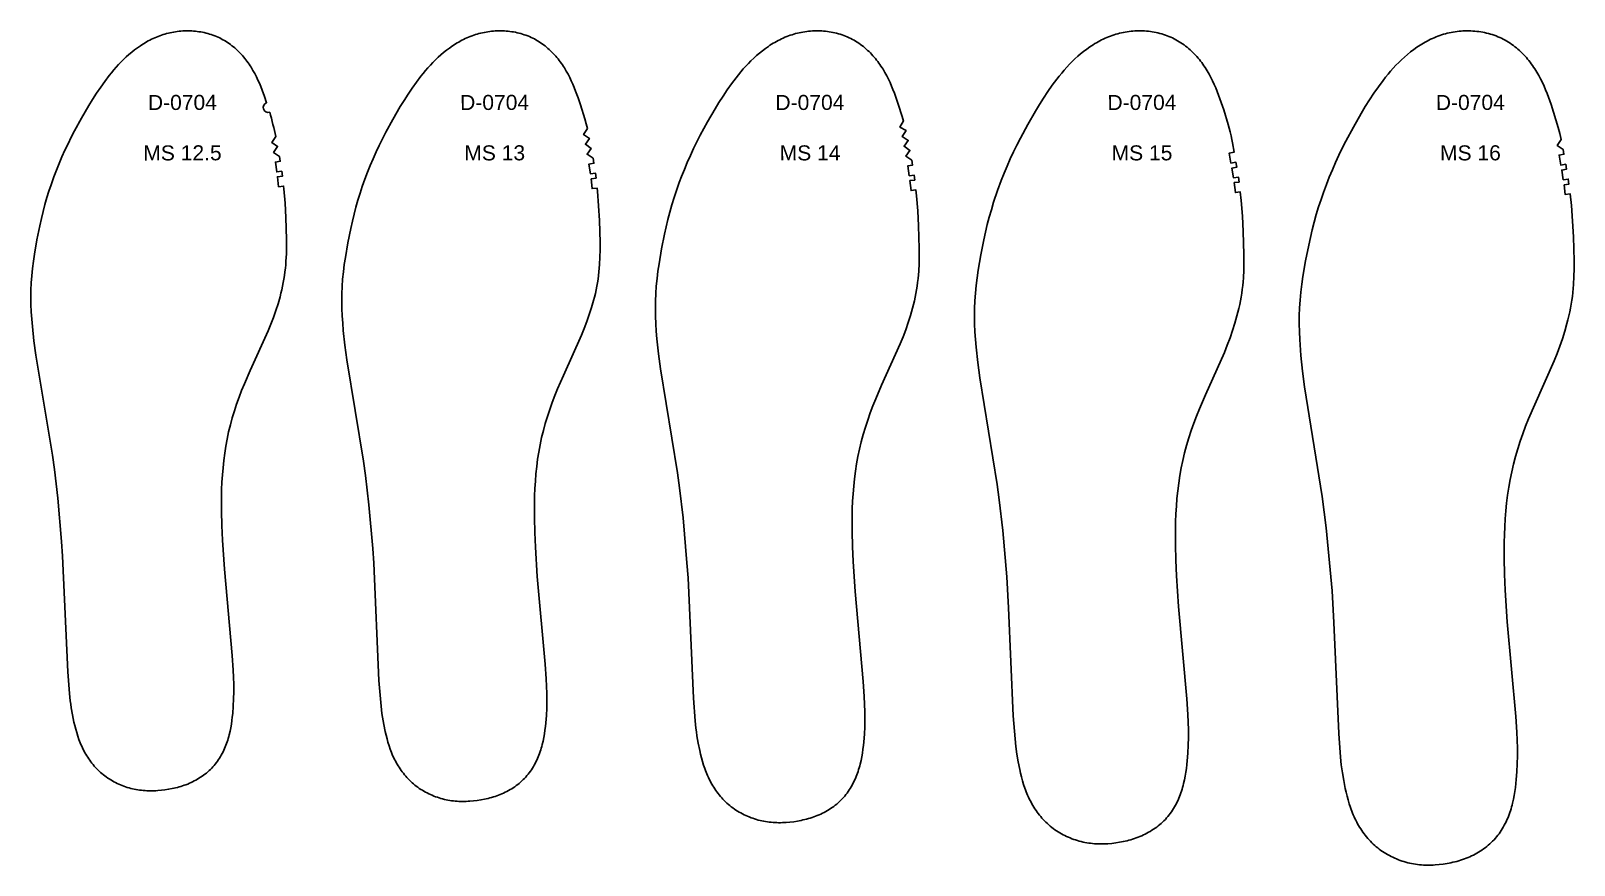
# Model space of a CAD drawing. Header units: millimetres. Extents: x 9 to 2561, y 2 to 334.
# Drawn here: x 1946 to 2561, y 2 to 334 of the extents above; entities that cross this region are included whole.
import ezdxf

# ---------------------------------------------------------------- set-up
doc = ezdxf.new("R2010")
doc.units = ezdxf.units.MM
doc.layers.add('DEFAULT', color=3, linetype='Continuous', true_color=0x00ff00)
doc.layers.add('LAYER_01', color=7, linetype='Continuous', true_color=0xffffff)
doc.styles.add('Arial Regular', font='arial.ttf')

# ---------------------------------------------------------------- blocks, each defined once
blk = doc.blocks.new('_X71')
at = {"layer": 'LAYER_01', "char_height": 6, "attachment_point": 7, "rotation": 0.15485, "style": 'Arial Regular'}
for s, insert, width in [('D-0704', (1992.62, 302.58), 65.8696), ('MS 12.5', (1990.79, 282.47), 73.5)]:
    blk.add_mtext(s, dxfattribs=dict(at, insert=insert, width=width))
blk = doc.blocks.new('_X70')
at = {"layer": 'LAYER_01', "char_height": 6, "attachment_point": 7, "rotation": 0.15485, "style": 'Arial Regular'}
for s, insert, width in [('D-0704', (2117.02, 302.58), 65.8696), ('MS 13', (2118.7, 282.48), 59.4783)]:
    blk.add_mtext(s, dxfattribs=dict(at, insert=insert, width=width))
blk = doc.blocks.new('_X69')
at = {"layer": 'LAYER_01', "char_height": 6, "attachment_point": 7, "rotation": 0.15485, "style": 'Arial Regular'}
for s, insert, width in [('D-0704', (2242.66, 302.58), 65.8696), ('MS 14', (2244.36, 282.48), 59.413)]:
    blk.add_mtext(s, dxfattribs=dict(at, insert=insert, width=width))
blk = doc.blocks.new('_X68')
at = {"layer": 'LAYER_01', "char_height": 6, "attachment_point": 7, "rotation": 0.15485, "style": 'Arial Regular'}
for s, insert, width in [('D-0704', (2374.96, 302.58), 65.8696), ('MS 15', (2376.62, 282.48), 59.6087)]:
    blk.add_mtext(s, dxfattribs=dict(at, insert=insert, width=width))
blk = doc.blocks.new('_X67')
at = {"layer": 'LAYER_01', "char_height": 6, "attachment_point": 7, "rotation": 0.15485, "style": 'Arial Regular'}
for s, insert, width in [('D-0704', (2505.8, 302.58), 65.8696), ('MS 16', (2507.48, 282.48), 59.4783)]:
    blk.add_mtext(s, dxfattribs=dict(at, insert=insert, width=width))

msp = doc.modelspace()

# ---------------------------------------------------------------- linework, layer by layer
at = {"layer": 'DEFAULT', "color": 3, "true_color": 0x00ff00}
msp.add_lwpolyline([(2043.6, 292.09, 0.015833), (2041.13, 301.78, -0.994238), (2039.93, 305.59), (2039.06, 308.13), (2038.13, 310.65), (2037.6, 311.99), (2037.04, 313.32), (2036.45, 314.64), (2035.82, 315.94), (2035.16, 317.22), (2034.46, 318.48), (2033.71, 319.72), (2033.32, 320.33), (2032.92, 320.93), (2032.51, 321.52), (2032.09, 322.11), (2031.65, 322.68), (2031.21, 323.25), (2030.75, 323.81), (2030.28, 324.35), (2029.8, 324.89), (2029.3, 325.42), (2028.8, 325.93), (2028.28, 326.44), (2027.75, 326.93), (2027.21, 327.4), (2026.66, 327.87), (2026.09, 328.32), (2025.52, 328.76), (2024.93, 329.18), (2024.34, 329.59), (2023.73, 329.98), (2023.12, 330.35), (2022.49, 330.71), (2021.85, 331.05), (2021.21, 331.38), (2020.56, 331.69), (2019.9, 331.98), (2019.23, 332.25), (2018.55, 332.51), (2017.87, 332.74), (2017.18, 332.96), (2016.49, 333.16), (2015.79, 333.35), (2015.09, 333.51), (2014.38, 333.66), (2013.67, 333.79), (2012.96, 333.9), (2012.25, 334), (2011.53, 334.07), (2010.81, 334.13), (2010.09, 334.18), (2009.37, 334.21), (2008.65, 334.22), (2007.92, 334.22), (2007.2, 334.2), (2006.48, 334.17), (2005.76, 334.12), (2005.04, 334.05), (2004.33, 333.97), (2003.61, 333.88), (2002.9, 333.76), (2002.19, 333.63), (2001.48, 333.49), (2000.78, 333.32), (2000.08, 333.15), (1999.39, 332.95), (1998.69, 332.74), (1998.01, 332.52), (1997.33, 332.27), (1996.65, 332.02), (1995.99, 331.75), (1995.32, 331.46), (1994.67, 331.16), (1994.02, 330.85), (1993.37, 330.52), (1992.73, 330.19), (1992.1, 329.84), (1991.48, 329.47), (1990.86, 329.1), (1990.25, 328.71), (1989.65, 328.32), (1988.46, 327.5), (1987.3, 326.64), (1986.17, 325.74), (1985.07, 324.81), (1983.99, 323.85), (1982.94, 322.86), (1981.92, 321.84), (1980.92, 320.79), (1979.96, 319.72), (1979.01, 318.63), (1978.1, 317.51), (1977.2, 316.38), (1975.47, 314.07), (1973.8, 311.72), (1972.17, 309.34), (1970.59, 306.92), (1969.07, 304.47), (1966.17, 299.47), (1963.39, 294.41), (1962.06, 291.85), (1960.78, 289.26), (1959.55, 286.65), (1958.36, 284.02), (1957.23, 281.37), (1956.15, 278.69), (1955.13, 275.99), (1954.04, 272.9), (1953.19, 270.34), (1952.4, 267.77), (1951.6, 265), (1950.86, 262.21), (1950.17, 259.4), (1949.54, 256.59), (1948.4, 250.93), (1947.42, 245.24), (1946.99, 242.38), (1946.62, 239.52), (1946.33, 236.65), (1946.12, 233.77), (1946, 230.88), (1945.98, 228), (1946.03, 225.11), (1946.16, 222.23), (1946.35, 219.35), (1946.59, 216.47), (1947.19, 210.73), (1947.94, 205), (1954.54, 165.13), (1955.35, 159.41), (1956.66, 147.94), (1958.18, 130.69), (1958.59, 124.93), (1960.65, 78.79), (1961.33, 70.15), (1961.64, 67.28), (1961.84, 65.85), (1962.06, 64.43), (1962.57, 61.59), (1963.16, 58.76), (1963.49, 57.36), (1963.85, 55.96), (1964.24, 54.57), (1964.67, 53.19), (1965.13, 51.82), (1965.38, 51.15), (1965.65, 50.48), (1965.93, 49.81), (1966.22, 49.15), (1966.52, 48.5), (1966.84, 47.85), (1967.17, 47.21), (1967.52, 46.57), (1967.88, 45.95), (1968.25, 45.33), (1968.64, 44.72), (1969.04, 44.12), (1969.45, 43.53), (1969.88, 42.94), (1970.32, 42.37), (1970.77, 41.81), (1971.24, 41.26), (1971.72, 40.72), (1972.21, 40.19), (1972.72, 39.68), (1973.24, 39.18), (1973.77, 38.69), (1974.31, 38.22), (1974.87, 37.76), (1975.44, 37.32), (1976.02, 36.89), (1976.61, 36.48), (1977.22, 36.09), (1977.83, 35.71), (1978.46, 35.35), (1979.09, 35), (1979.73, 34.67), (1980.38, 34.35), (1981.04, 34.05), (1981.7, 33.76), (1982.37, 33.49), (1983.04, 33.23), (1983.72, 32.98), (1984.4, 32.76), (1985.09, 32.54), (1985.79, 32.35), (1986.49, 32.18), (1987.19, 32.02), (1987.9, 31.88), (1988.61, 31.76), (1989.32, 31.65), (1990.04, 31.57), (1990.76, 31.49), (1991.48, 31.44), (1992.2, 31.4), (1992.92, 31.37), (1993.64, 31.36), (1994.36, 31.37), (1995.09, 31.38), (1995.81, 31.42), (1996.53, 31.46), (1997.97, 31.58), (1999.4, 31.75), (2000.83, 31.97), (2002.24, 32.24), (2002.95, 32.39), (2003.65, 32.56), (2004.35, 32.73), (2005.05, 32.92), (2005.74, 33.13), (2006.43, 33.35), (2007.11, 33.58), (2007.79, 33.82), (2008.46, 34.09), (2009.13, 34.36), (2009.79, 34.66), (2010.44, 34.97), (2011.08, 35.29), (2011.72, 35.63), (2012.35, 35.99), (2012.96, 36.37), (2013.57, 36.75), (2014.17, 37.16), (2014.76, 37.58), (2015.33, 38.01), (2015.9, 38.46), (2016.45, 38.93), (2016.99, 39.41), (2017.51, 39.91), (2018.02, 40.42), (2018.51, 40.94), (2018.99, 41.49), (2019.45, 42.04), (2019.89, 42.61), (2020.32, 43.19), (2020.73, 43.79), (2021.12, 44.39), (2021.5, 45.01), (2021.86, 45.63), (2022.21, 46.27), (2022.54, 46.91), (2022.85, 47.56), (2023.15, 48.21), (2023.44, 48.88), (2023.7, 49.55), (2023.96, 50.22), (2024.2, 50.9), (2024.42, 51.59), (2024.63, 52.28), (2024.82, 52.98), (2025, 53.67), (2025.33, 55.08), (2025.61, 56.5), (2025.86, 57.92), (2026.07, 59.35), (2026.25, 60.78), (2026.4, 62.21), (2026.64, 65.09), (2026.78, 67.97), (2026.85, 70.86), (2026.83, 73.75), (2026.75, 76.63), (2026.62, 79.52), (2026.22, 85.27), (2023.07, 119.77), (2022.34, 131.3), (2022.08, 137.06), (2021.93, 142.84), (2021.92, 148.61), (2021.99, 151.5), (2022.12, 154.38), (2022.3, 157.26), (2022.54, 160.14), (2022.84, 163.01), (2023.21, 165.87), (2023.66, 168.72), (2024.18, 171.56), (2024.78, 174.39), (2025.46, 177.19), (2026.23, 179.98), (2027.06, 182.74), (2027.97, 185.48), (2028.94, 188.2), (2029.97, 190.89), (2031.06, 193.57), (2033.35, 198.87), (2040.52, 214.63), (2041.61, 217.31), (2042.64, 220), (2043.59, 222.73), (2044.46, 225.48), (2045.26, 228.26), (2045.63, 229.65), (2045.97, 231.05), (2046.28, 232.46), (2046.56, 233.88), (2046.81, 235.3), (2047.03, 236.73), (2047.22, 238.16), (2047.39, 239.59), (2047.52, 241.03), (2047.63, 242.47), (2047.78, 245.35), (2047.84, 248.24), (2047.83, 251.12), (2047.56, 259.78), (2047.25, 265.54), (2046.78, 271.3), (2046.68, 272.34), (2044.69, 272.13), (2044.24, 276.07), (2046.22, 276.31), (2045.97, 278.3), (2043.98, 278.03), (2043.4, 281.92), (2045.37, 282.25), (2045.02, 284.22), (2042.68, 285.81), (2044.27, 288.15), (2041.96, 289.79)], format="xyb", close=True, dxfattribs=at)
for points in [[(2169.18, 275.31), (2171.17, 275.55), (2170.91, 277.54), (2168.93, 277.27), (2168.35, 281.16), (2170.32, 281.49), (2169.97, 283.46), (2167.63, 285.05), (2169.22, 287.39), (2166.91, 289.03), (2168.55, 291.34), (2166.22, 292.9), (2167.73, 295.25), (2167.22, 297.19), (2166.67, 299.13), (2164.96, 304.72), (2164.03, 307.5), (2163.02, 310.24), (2162.49, 311.6), (2161.92, 312.95), (2161.33, 314.29), (2160.7, 315.61), (2160.03, 316.91), (2159.32, 318.19), (2158.57, 319.45), (2158.18, 320.06), (2157.78, 320.67), (2157.36, 321.28), (2156.93, 321.87), (2156.5, 322.46), (2156.04, 323.03), (2155.58, 323.6), (2155.11, 324.16), (2154.62, 324.7), (2154.12, 325.24), (2153.61, 325.76), (2153.09, 326.27), (2152.56, 326.77), (2152.01, 327.26), (2151.45, 327.73), (2150.88, 328.19), (2150.3, 328.64), (2149.71, 329.07), (2149.11, 329.48), (2148.5, 329.88), (2147.87, 330.26), (2147.24, 330.63), (2146.6, 330.98), (2145.95, 331.31), (2145.29, 331.63), (2144.62, 331.92), (2143.94, 332.2), (2143.26, 332.46), (2142.57, 332.7), (2141.87, 332.93), (2141.17, 333.13), (2140.46, 333.32), (2139.75, 333.49), (2139.04, 333.64), (2138.32, 333.77), (2137.6, 333.89), (2136.87, 333.99), (2136.15, 334.07), (2135.42, 334.13), (2134.69, 334.18), (2133.96, 334.21), (2133.22, 334.22), (2132.49, 334.22), (2131.76, 334.2), (2131.03, 334.17), (2130.3, 334.12), (2129.57, 334.05), (2128.85, 333.97), (2128.12, 333.87), (2127.4, 333.76), (2126.68, 333.63), (2125.96, 333.48), (2125.25, 333.31), (2124.54, 333.13), (2123.84, 332.94), (2123.14, 332.72), (2122.44, 332.49), (2121.76, 332.25), (2121.07, 331.99), (2120.39, 331.71), (2119.72, 331.42), (2119.06, 331.12), (2118.4, 330.8), (2117.75, 330.47), (2117.1, 330.13), (2116.46, 329.77), (2115.83, 329.4), (2115.21, 329.02), (2114.59, 328.63), (2113.98, 328.23), (2112.78, 327.39), (2111.6, 326.52), (2110.46, 325.61), (2109.34, 324.67), (2108.25, 323.69), (2107.19, 322.68), (2106.16, 321.65), (2105.15, 320.59), (2104.17, 319.5), (2103.22, 318.39), (2102.29, 317.26), (2101.39, 316.11), (2099.64, 313.76), (2097.94, 311.38), (2096.3, 308.96), (2094.71, 306.51), (2093.17, 304.02), (2090.24, 298.95), (2087.43, 293.82), (2086.08, 291.23), (2084.79, 288.6), (2083.54, 285.95), (2082.35, 283.28), (2081.2, 280.59), (2080.12, 277.88), (2079.08, 275.14), (2078.03, 272.15), (2077.15, 269.49), (2076.32, 266.81), (2075.52, 264), (2074.77, 261.17), (2074.08, 258.33), (2073.44, 255.47), (2072.29, 249.73), (2071.3, 243.97), (2070.87, 241.07), (2070.5, 238.17), (2070.2, 235.26), (2069.99, 232.35), (2069.87, 229.42), (2069.84, 226.5), (2069.9, 223.57), (2070.03, 220.65), (2070.22, 217.73), (2070.46, 214.81), (2071.07, 209), (2071.83, 203.19), (2078.5, 162.79), (2079.31, 156.99), (2080.64, 145.37), (2082.18, 127.88), (2082.59, 122.05), (2084.67, 75.28), (2085.36, 66.54), (2085.67, 63.63), (2085.87, 62.18), (2086.09, 60.73), (2086.6, 57.85), (2087.2, 54.99), (2087.53, 53.56), (2087.89, 52.15), (2088.28, 50.74), (2088.71, 49.34), (2089.18, 47.95), (2089.43, 47.27), (2089.7, 46.59), (2089.98, 45.91), (2090.27, 45.24), (2090.58, 44.58), (2090.9, 43.92), (2091.23, 43.27), (2091.58, 42.62), (2091.94, 41.99), (2092.32, 41.36), (2092.71, 40.74), (2093.11, 40.13), (2093.53, 39.53), (2093.96, 38.94), (2094.4, 38.36), (2094.86, 37.79), (2095.33, 37.23), (2095.81, 36.68), (2096.31, 36.14), (2096.82, 35.62), (2097.34, 35.11), (2097.88, 34.61), (2098.43, 34.13), (2099, 33.66), (2099.57, 33.21), (2100.16, 32.78), (2100.76, 32.36), (2101.37, 31.96), (2101.99, 31.57), (2102.62, 31.2), (2103.26, 30.85), (2103.91, 30.51), (2104.57, 30.19), (2105.23, 29.88), (2105.9, 29.58), (2106.58, 29.3), (2107.26, 29.04), (2107.95, 28.79), (2108.64, 28.56), (2109.34, 28.34), (2110.04, 28.15), (2110.75, 27.97), (2111.46, 27.81), (2112.18, 27.66), (2112.9, 27.54), (2113.62, 27.43), (2114.35, 27.34), (2115.08, 27.27), (2115.81, 27.21), (2116.54, 27.17), (2117.27, 27.14), (2118, 27.13), (2118.73, 27.14), (2119.46, 27.15), (2120.19, 27.19), (2120.92, 27.23), (2122.38, 27.36), (2123.83, 27.53), (2125.28, 27.75), (2126.72, 28.02), (2127.43, 28.18), (2128.14, 28.34), (2128.85, 28.52), (2129.56, 28.72), (2130.26, 28.92), (2130.96, 29.15), (2131.65, 29.38), (2132.34, 29.63), (2133.02, 29.9), (2133.69, 30.18), (2134.36, 30.48), (2135.02, 30.8), (2135.67, 31.13), (2136.31, 31.47), (2136.95, 31.84), (2137.57, 32.22), (2138.19, 32.61), (2138.79, 33.02), (2139.39, 33.45), (2139.97, 33.89), (2140.54, 34.35), (2141.1, 34.82), (2141.64, 35.31), (2142.17, 35.82), (2142.69, 36.34), (2143.18, 36.87), (2143.66, 37.42), (2144.13, 37.99), (2144.57, 38.57), (2145, 39.16), (2145.42, 39.76), (2145.82, 40.37), (2146.2, 41), (2146.56, 41.63), (2146.91, 42.28), (2147.25, 42.93), (2147.56, 43.59), (2147.87, 44.25), (2148.15, 44.92), (2148.42, 45.6), (2148.68, 46.29), (2148.92, 46.98), (2149.14, 47.67), (2149.35, 48.37), (2149.55, 49.08), (2149.73, 49.79), (2150.06, 51.21), (2150.35, 52.65), (2150.59, 54.09), (2150.81, 55.54), (2150.99, 56.99), (2151.14, 58.44), (2151.38, 61.36), (2151.53, 64.28), (2151.59, 67.2), (2151.57, 70.13), (2151.49, 73.05), (2151.35, 75.98), (2150.95, 81.81), (2147.77, 116.77), (2147.04, 128.45), (2146.77, 134.3), (2146.62, 140.15), (2146.61, 146), (2146.68, 148.92), (2146.81, 151.84), (2146.99, 154.76), (2147.23, 157.68), (2147.54, 160.59), (2147.91, 163.49), (2148.36, 166.38), (2148.88, 169.26), (2149.49, 172.12), (2150.18, 174.96), (2150.95, 177.79), (2151.79, 180.59), (2152.71, 183.37), (2153.69, 186.12), (2154.73, 188.86), (2155.83, 191.57), (2158.15, 196.94), (2165.39, 212.93), (2166.5, 215.64), (2167.53, 218.37), (2168.49, 221.13), (2169.38, 223.92), (2170.19, 226.73), (2170.56, 228.15), (2170.9, 229.57), (2171.22, 231), (2171.5, 232.43), (2171.76, 233.87), (2171.98, 235.32), (2172.18, 236.77), (2172.34, 238.22), (2172.48, 239.68), (2172.59, 241.14), (2172.74, 244.06), (2172.81, 246.98), (2172.8, 249.91), (2172.53, 258.68), (2172.21, 264.52), (2171.75, 270.35), (2171.62, 271.58), (2169.63, 271.37)], [(2296.21, 274.53), (2298.19, 274.78), (2297.93, 276.76), (2295.95, 276.49), (2295.35, 280.37), (2297.32, 280.71), (2296.95, 282.68), (2294.62, 284.28), (2296.22, 286.61), (2293.92, 288.26), (2295.56, 290.56), (2293.22, 292.1), (2294.72, 294.47), (2292.28, 295.87), (2293.66, 298.33), (2292.01, 303.76), (2291.06, 306.61), (2290.04, 309.43), (2289.5, 310.83), (2288.92, 312.22), (2288.32, 313.59), (2287.68, 314.95), (2287, 316.29), (2286.28, 317.61), (2285.52, 318.9), (2285.12, 319.54), (2284.71, 320.16), (2284.29, 320.79), (2283.86, 321.4), (2283.41, 322), (2282.95, 322.6), (2282.48, 323.18), (2282, 323.76), (2281.51, 324.32), (2281, 324.88), (2280.48, 325.42), (2279.95, 325.95), (2279.4, 326.46), (2278.85, 326.97), (2278.28, 327.46), (2277.7, 327.93), (2277.11, 328.39), (2276.5, 328.84), (2275.89, 329.27), (2275.26, 329.69), (2274.62, 330.08), (2273.98, 330.46), (2273.32, 330.83), (2272.65, 331.17), (2271.98, 331.5), (2271.3, 331.81), (2270.6, 332.1), (2269.9, 332.37), (2269.2, 332.63), (2268.48, 332.86), (2267.76, 333.08), (2267.04, 333.27), (2266.31, 333.45), (2265.58, 333.61), (2264.84, 333.75), (2264.1, 333.87), (2263.36, 333.97), (2262.61, 334.05), (2261.86, 334.12), (2261.11, 334.17), (2260.36, 334.2), (2259.61, 334.22), (2258.86, 334.22), (2258.11, 334.2), (2257.36, 334.17), (2256.61, 334.12), (2255.86, 334.06), (2255.12, 333.97), (2254.37, 333.87), (2253.63, 333.75), (2252.89, 333.62), (2252.16, 333.47), (2251.43, 333.3), (2250.7, 333.11), (2249.98, 332.91), (2249.26, 332.69), (2248.55, 332.45), (2247.84, 332.2), (2247.14, 331.93), (2246.45, 331.65), (2245.76, 331.35), (2245.07, 331.03), (2244.4, 330.71), (2243.73, 330.36), (2243.07, 330.01), (2242.41, 329.64), (2241.77, 329.26), (2241.13, 328.87), (2240.49, 328.47), (2239.87, 328.05), (2238.64, 327.19), (2237.44, 326.29), (2236.27, 325.35), (2235.12, 324.38), (2234.01, 323.37), (2232.92, 322.33), (2231.87, 321.27), (2230.84, 320.17), (2229.84, 319.05), (2228.87, 317.91), (2227.92, 316.75), (2227, 315.56), (2225.21, 313.15), (2223.47, 310.7), (2221.79, 308.21), (2220.17, 305.68), (2218.6, 303.13), (2215.61, 297.92), (2212.73, 292.64), (2211.36, 289.97), (2210.04, 287.28), (2208.77, 284.55), (2207.55, 281.81), (2206.39, 279.04), (2205.28, 276.25), (2204.36, 273.83), (2203.5, 271.39), (2202.29, 267.76), (2201.41, 264.89), (2200.59, 262), (2199.83, 259.09), (2199.12, 256.17), (2198.47, 253.24), (2197.3, 247.35), (2196.29, 241.43), (2195.85, 238.46), (2195.47, 235.48), (2195.17, 232.5), (2194.96, 229.5), (2194.84, 226.5), (2194.81, 223.5), (2194.87, 220.5), (2195, 217.5), (2195.2, 214.5), (2195.44, 211.51), (2196.07, 205.53), (2196.84, 199.58), (2203.65, 158.1), (2204.48, 152.15), (2205.83, 140.21), (2207.4, 122.27), (2207.83, 116.28), (2209.95, 68.28), (2210.64, 59.3), (2210.96, 56.31), (2211.16, 54.82), (2211.38, 53.34), (2211.9, 50.38), (2212.5, 47.44), (2212.84, 45.98), (2213.21, 44.52), (2213.6, 43.07), (2214.04, 41.64), (2214.51, 40.21), (2214.77, 39.51), (2215.04, 38.81), (2215.32, 38.11), (2215.61, 37.42), (2215.92, 36.74), (2216.25, 36.06), (2216.59, 35.39), (2216.94, 34.73), (2217.31, 34.07), (2217.69, 33.42), (2218.08, 32.79), (2218.49, 32.16), (2218.91, 31.54), (2219.35, 30.92), (2219.8, 30.32), (2220.26, 29.74), (2220.74, 29.16), (2221.24, 28.59), (2221.74, 28.04), (2222.26, 27.5), (2222.8, 26.97), (2223.34, 26.45), (2223.9, 25.95), (2224.48, 25.47), (2225.07, 25), (2225.66, 24.55), (2226.28, 24.12), (2226.9, 23.7), (2227.54, 23.3), (2228.18, 22.92), (2228.84, 22.55), (2229.5, 22.2), (2230.17, 21.86), (2230.85, 21.54), (2231.54, 21.24), (2232.23, 20.95), (2232.93, 20.67), (2233.63, 20.41), (2234.34, 20.17), (2235.06, 19.95), (2235.78, 19.74), (2236.51, 19.55), (2237.24, 19.39), (2237.97, 19.24), (2238.71, 19.11), (2239.45, 18.99), (2240.2, 18.9), (2240.95, 18.82), (2241.69, 18.76), (2242.44, 18.72), (2243.19, 18.69), (2243.94, 18.67), (2244.7, 18.68), (2245.45, 18.69), (2246.2, 18.73), (2246.95, 18.77), (2248.44, 18.9), (2249.93, 19.08), (2251.42, 19.31), (2252.15, 19.44), (2252.89, 19.59), (2253.62, 19.75), (2254.36, 19.92), (2255.08, 20.1), (2255.81, 20.3), (2256.53, 20.52), (2257.24, 20.75), (2257.95, 20.99), (2258.66, 21.25), (2259.35, 21.53), (2260.05, 21.82), (2260.73, 22.13), (2261.41, 22.45), (2262.07, 22.79), (2262.73, 23.15), (2263.38, 23.53), (2264.02, 23.92), (2264.65, 24.33), (2265.27, 24.75), (2265.88, 25.19), (2266.48, 25.65), (2267.06, 26.12), (2267.63, 26.61), (2268.19, 27.12), (2268.73, 27.64), (2269.25, 28.17), (2269.76, 28.73), (2270.25, 29.29), (2270.72, 29.88), (2271.18, 30.47), (2271.62, 31.08), (2272.04, 31.7), (2272.44, 32.34), (2272.83, 32.98), (2273.2, 33.63), (2273.56, 34.29), (2273.9, 34.96), (2274.22, 35.64), (2274.53, 36.33), (2274.82, 37.02), (2275.09, 37.72), (2275.35, 38.42), (2275.6, 39.13), (2275.82, 39.84), (2276.04, 40.56), (2276.24, 41.29), (2276.42, 42.01), (2276.76, 43.48), (2277.05, 44.95), (2277.3, 46.43), (2277.51, 47.92), (2277.69, 49.41), (2277.85, 50.9), (2278.09, 53.89), (2278.24, 56.89), (2278.3, 59.9), (2278.29, 62.9), (2278.2, 65.9), (2278.06, 68.9), (2277.65, 74.89), (2274.4, 110.78), (2273.65, 122.76), (2273.38, 128.76), (2273.22, 134.77), (2273.22, 140.77), (2273.29, 143.77), (2273.42, 146.77), (2273.6, 149.77), (2273.85, 152.76), (2274.16, 155.75), (2274.54, 158.73), (2274.99, 161.7), (2275.53, 164.65), (2276.15, 167.59), (2276.85, 170.51), (2277.63, 173.41), (2278.49, 176.29), (2279.42, 179.14), (2280.42, 181.97), (2281.49, 184.78), (2282.6, 187.57), (2284.97, 193.09), (2292.37, 209.51), (2293.5, 212.29), (2294.56, 215.1), (2295.54, 217.94), (2296.45, 220.8), (2297.28, 223.69), (2297.66, 225.14), (2298.01, 226.6), (2298.33, 228.07), (2298.63, 229.54), (2298.89, 231.02), (2299.12, 232.5), (2299.32, 233.99), (2299.49, 235.48), (2299.63, 236.98), (2299.75, 238.47), (2299.91, 241.47), (2299.97, 244.47), (2299.97, 247.48), (2299.7, 256.48), (2299.38, 262.48), (2298.9, 268.46), (2298.66, 270.81), (2296.68, 270.59)], [(2425.44, 273.73), (2427.42, 273.99), (2427.15, 275.98), (2425.17, 275.69), (2424.54, 279.57), (2426.51, 279.92), (2426.15, 281.89), (2424.18, 281.52), (2423.46, 285.5), (2425.44, 285.83), (2424.79, 289.65), (2424.55, 290.92), (2424.21, 292.42), (2423.85, 293.92), (2423.03, 296.89), (2421.26, 302.79), (2420.3, 305.71), (2419.26, 308.61), (2418.71, 310.05), (2418.12, 311.48), (2417.51, 312.89), (2416.86, 314.28), (2416.17, 315.66), (2415.44, 317.02), (2414.67, 318.35), (2414.26, 319.01), (2413.85, 319.65), (2413.42, 320.29), (2412.98, 320.93), (2412.53, 321.55), (2412.06, 322.16), (2411.59, 322.77), (2411.09, 323.36), (2410.59, 323.94), (2410.07, 324.51), (2409.55, 325.07), (2409, 325.62), (2408.45, 326.15), (2407.88, 326.68), (2407.3, 327.18), (2406.71, 327.67), (2406.11, 328.15), (2405.49, 328.61), (2404.86, 329.06), (2404.22, 329.49), (2403.57, 329.9), (2402.91, 330.3), (2402.24, 330.68), (2401.56, 331.04), (2400.87, 331.38), (2400.17, 331.7), (2399.46, 332), (2398.75, 332.28), (2398.02, 332.55), (2397.29, 332.79), (2396.56, 333.02), (2395.81, 333.22), (2395.07, 333.41), (2394.32, 333.57), (2393.56, 333.72), (2392.8, 333.84), (2392.04, 333.95), (2391.27, 334.04), (2390.51, 334.11), (2389.74, 334.17), (2388.97, 334.2), (2388.2, 334.22), (2387.43, 334.22), (2386.66, 334.21), (2385.89, 334.17), (2385.12, 334.12), (2384.35, 334.06), (2383.59, 333.97), (2382.83, 333.87), (2382.07, 333.75), (2381.31, 333.61), (2380.56, 333.45), (2379.81, 333.28), (2379.06, 333.08), (2378.32, 332.88), (2377.58, 332.65), (2376.85, 332.41), (2376.13, 332.15), (2375.41, 331.87), (2374.7, 331.58), (2373.99, 331.27), (2373.29, 330.95), (2372.6, 330.61), (2371.91, 330.26), (2371.24, 329.89), (2370.57, 329.51), (2369.9, 329.12), (2369.25, 328.72), (2368.6, 328.3), (2367.96, 327.87), (2366.7, 326.98), (2365.47, 326.06), (2364.27, 325.09), (2363.11, 324.09), (2361.97, 323.05), (2360.86, 321.98), (2359.78, 320.89), (2358.73, 319.76), (2357.7, 318.61), (2356.71, 317.43), (2355.74, 316.23), (2354.8, 315.01), (2352.98, 312.53), (2351.21, 310.01), (2349.49, 307.46), (2347.83, 304.86), (2346.23, 302.23), (2343.18, 296.88), (2340.24, 291.46), (2338.84, 288.72), (2337.5, 285.95), (2336.2, 283.16), (2334.96, 280.34), (2333.77, 277.5), (2332.64, 274.63), (2331.16, 270.61), (2329.59, 265.91), (2328.7, 262.96), (2327.86, 260), (2327.09, 257.02), (2326.37, 254.02), (2325.7, 251.01), (2324.51, 244.97), (2323.48, 238.9), (2323.03, 235.85), (2322.65, 232.79), (2322.34, 229.73), (2322.13, 226.66), (2322.01, 223.58), (2321.98, 220.5), (2322.04, 217.42), (2322.17, 214.34), (2322.37, 211.27), (2322.62, 208.2), (2323.26, 202.07), (2324.05, 195.96), (2330.99, 153.41), (2331.84, 147.3), (2333.22, 135.06), (2334.83, 116.65), (2335.57, 104.36), (2337.42, 61.27), (2338.13, 52.06), (2338.45, 49), (2338.87, 45.95), (2339.4, 42.91), (2340.01, 39.89), (2340.35, 38.39), (2340.72, 36.9), (2341.12, 35.41), (2341.56, 33.93), (2342.04, 32.47), (2342.3, 31.75), (2342.57, 31.03), (2342.86, 30.31), (2343.16, 29.6), (2343.47, 28.9), (2343.8, 28.2), (2344.14, 27.51), (2344.5, 26.83), (2344.87, 26.16), (2345.26, 25.49), (2345.66, 24.83), (2346.07, 24.18), (2346.5, 23.54), (2346.94, 22.91), (2347.4, 22.29), (2347.87, 21.69), (2348.36, 21.09), (2348.86, 20.5), (2349.38, 19.93), (2349.91, 19.37), (2350.45, 18.83), (2351.01, 18.3), (2351.58, 17.78), (2352.16, 17.28), (2352.76, 16.79), (2353.37, 16.33), (2354, 15.88), (2354.63, 15.45), (2355.28, 15.03), (2355.94, 14.64), (2356.61, 14.25), (2357.29, 13.89), (2357.98, 13.54), (2358.67, 13.21), (2359.37, 12.89), (2360.08, 12.59), (2360.8, 12.3), (2361.52, 12.03), (2362.25, 11.78), (2362.98, 11.55), (2363.72, 11.33), (2364.46, 11.14), (2365.21, 10.96), (2365.97, 10.81), (2366.72, 10.67), (2367.49, 10.55), (2368.25, 10.45), (2369.02, 10.37), (2369.78, 10.31), (2370.55, 10.26), (2371.32, 10.23), (2372.09, 10.22), (2372.86, 10.22), (2373.63, 10.23), (2374.4, 10.27), (2375.17, 10.31), (2376.7, 10.44), (2378.23, 10.63), (2379.75, 10.86), (2380.51, 11), (2381.27, 11.15), (2382.02, 11.32), (2382.77, 11.49), (2383.51, 11.69), (2384.26, 11.89), (2384.99, 12.11), (2385.73, 12.35), (2386.46, 12.6), (2387.18, 12.87), (2387.89, 13.15), (2388.6, 13.45), (2389.3, 13.77), (2389.99, 14.11), (2390.68, 14.46), (2391.35, 14.83), (2392.02, 15.22), (2392.67, 15.63), (2393.32, 16.05), (2393.95, 16.48), (2394.57, 16.94), (2395.18, 17.41), (2395.78, 17.9), (2396.36, 18.4), (2396.93, 18.92), (2397.48, 19.46), (2398.02, 20.01), (2398.53, 20.58), (2399.03, 21.17), (2399.52, 21.77), (2399.98, 22.38), (2400.43, 23.01), (2400.86, 23.65), (2401.27, 24.3), (2401.66, 24.96), (2402.04, 25.63), (2402.4, 26.31), (2402.75, 27), (2403.08, 27.7), (2403.39, 28.4), (2403.68, 29.11), (2403.96, 29.83), (2404.23, 30.55), (2404.47, 31.28), (2404.71, 32.01), (2404.92, 32.75), (2405.12, 33.49), (2405.31, 34.24), (2405.65, 35.74), (2405.94, 37.26), (2406.2, 38.78), (2406.42, 40.3), (2406.6, 41.83), (2406.76, 43.36), (2407, 46.43), (2407.15, 49.51), (2407.22, 52.59), (2407.2, 55.67), (2407.11, 58.75), (2406.97, 61.82), (2406.55, 67.97), (2403.23, 104.78), (2402.47, 117.08), (2402.2, 123.23), (2402.03, 129.39), (2402.03, 135.55), (2402.1, 138.63), (2402.23, 141.7), (2402.41, 144.78), (2402.66, 147.85), (2402.98, 150.91), (2403.37, 153.97), (2403.83, 157.01), (2404.37, 160.04), (2405, 163.06), (2405.71, 166.06), (2406.51, 169.03), (2407.39, 171.98), (2408.34, 174.91), (2409.36, 177.82), (2410.44, 180.7), (2411.58, 183.56), (2413.99, 189.23), (2421.55, 206.1), (2422.7, 208.95), (2423.79, 211.83), (2424.79, 214.75), (2425.72, 217.68), (2426.57, 220.64), (2426.95, 222.14), (2427.32, 223.63), (2427.65, 225.14), (2427.95, 226.65), (2428.22, 228.16), (2428.46, 229.68), (2428.66, 231.21), (2428.84, 232.74), (2428.99, 234.27), (2429.11, 235.81), (2429.27, 238.88), (2429.34, 241.96), (2429.34, 245.04), (2429.06, 254.28), (2428.74, 260.43), (2428.26, 266.57), (2427.9, 270.02), (2425.92, 269.8)], [(2556.87, 272.93), (2558.85, 273.19), (2558.57, 275.17), (2556.59, 274.88), (2555.94, 278.76), (2557.91, 279.12), (2557.54, 281.08), (2555.57, 280.72), (2554.88, 284.7), (2556.85, 285.02), (2556.53, 287), (2554.21, 288.59), (2555.77, 290.92), (2555.17, 293.35), (2554.51, 295.77), (2552.71, 301.82), (2551.73, 304.82), (2550.68, 307.8), (2550.11, 309.27), (2549.52, 310.74), (2548.9, 312.19), (2548.24, 313.62), (2547.54, 315.04), (2546.8, 316.43), (2546.01, 317.8), (2545.6, 318.48), (2545.18, 319.14), (2544.75, 319.8), (2544.3, 320.45), (2543.84, 321.09), (2543.37, 321.73), (2542.88, 322.35), (2542.38, 322.96), (2541.87, 323.56), (2541.35, 324.15), (2540.81, 324.73), (2540.26, 325.29), (2539.69, 325.84), (2539.12, 326.38), (2538.53, 326.91), (2537.92, 327.42), (2537.31, 327.91), (2536.68, 328.39), (2536.04, 328.85), (2535.39, 329.29), (2534.72, 329.72), (2534.05, 330.13), (2533.36, 330.52), (2532.67, 330.9), (2531.96, 331.25), (2531.25, 331.58), (2530.52, 331.9), (2529.79, 332.19), (2529.05, 332.47), (2528.3, 332.72), (2527.55, 332.96), (2526.79, 333.17), (2526.02, 333.36), (2525.25, 333.54), (2524.48, 333.69), (2523.7, 333.82), (2522.92, 333.94), (2522.14, 334.03), (2521.35, 334.1), (2520.56, 334.16), (2519.78, 334.2), (2518.99, 334.22), (2518.2, 334.22), (2517.41, 334.21), (2516.62, 334.18), (2515.83, 334.12), (2515.05, 334.06), (2514.26, 333.97), (2513.48, 333.86), (2512.7, 333.74), (2511.92, 333.6), (2511.15, 333.44), (2510.38, 333.26), (2509.62, 333.06), (2508.86, 332.85), (2508.1, 332.61), (2507.35, 332.36), (2506.61, 332.1), (2505.88, 331.81), (2505.15, 331.51), (2504.42, 331.19), (2503.71, 330.86), (2503, 330.51), (2502.3, 330.15), (2501.6, 329.77), (2500.92, 329.38), (2500.24, 328.98), (2499.57, 328.56), (2498.91, 328.13), (2498.25, 327.69), (2496.97, 326.78), (2495.71, 325.82), (2494.48, 324.83), (2493.29, 323.8), (2492.12, 322.73), (2490.99, 321.63), (2489.89, 320.51), (2488.81, 319.35), (2487.77, 318.16), (2486.76, 316.95), (2485.77, 315.72), (2484.81, 314.47), (2482.94, 311.92), (2481.14, 309.33), (2479.39, 306.7), (2477.69, 304.04), (2476.06, 301.34), (2472.94, 295.84), (2469.95, 290.28), (2468.52, 287.47), (2467.15, 284.62), (2465.83, 281.76), (2464.56, 278.86), (2463.35, 275.95), (2462.2, 273.01), (2461.02, 269.82), (2460.07, 267.06), (2459.1, 264.06), (2458.18, 261.04), (2457.33, 258), (2456.54, 254.94), (2455.81, 251.87), (2455.13, 248.79), (2453.92, 242.59), (2452.87, 236.36), (2452.42, 233.24), (2452.03, 230.1), (2451.72, 226.96), (2451.49, 223.81), (2451.37, 220.66), (2451.35, 217.5), (2451.41, 214.34), (2451.55, 211.19), (2452.01, 204.89), (2452.66, 198.61), (2453.46, 192.35), (2460.54, 148.72), (2462.16, 136.19), (2464.45, 111.04), (2465.22, 98.43), (2467.1, 54.27), (2467.81, 44.82), (2468.14, 41.68), (2468.57, 38.56), (2469.09, 35.44), (2469.72, 32.35), (2470.07, 30.81), (2470.44, 29.27), (2470.85, 27.75), (2471.29, 26.23), (2471.77, 24.73), (2472.03, 23.99), (2472.31, 23.25), (2472.6, 22.51), (2472.9, 21.78), (2473.22, 21.06), (2473.55, 20.34), (2473.9, 19.64), (2474.26, 18.93), (2474.64, 18.24), (2475.03, 17.55), (2475.43, 16.88), (2475.85, 16.21), (2476.29, 15.55), (2476.74, 14.9), (2477.2, 14.26), (2477.68, 13.64), (2478.18, 13.02), (2478.69, 12.42), (2479.21, 11.83), (2479.75, 11.25), (2480.3, 10.69), (2480.87, 10.14), (2481.45, 9.6), (2482.05, 9.09), (2482.66, 8.59), (2483.28, 8.1), (2483.92, 7.64), (2484.57, 7.19), (2485.23, 6.76), (2485.9, 6.35), (2486.59, 5.96), (2487.28, 5.58), (2487.98, 5.22), (2488.69, 4.87), (2489.41, 4.54), (2490.14, 4.23), (2490.87, 3.93), (2491.61, 3.66), (2492.35, 3.39), (2493.1, 3.15), (2493.86, 2.93), (2494.62, 2.73), (2495.39, 2.54), (2496.16, 2.38), (2496.94, 2.24), (2497.72, 2.11), (2498.5, 2.01), (2499.28, 1.92), (2500.07, 1.85), (2500.86, 1.8), (2501.65, 1.77), (2502.44, 1.76), (2503.23, 1.76), (2504.01, 1.77), (2504.8, 1.81), (2505.59, 1.85), (2507.16, 1.99), (2508.73, 2.18), (2510.29, 2.42), (2511.07, 2.56), (2511.84, 2.72), (2512.61, 2.88), (2513.38, 3.07), (2514.15, 3.27), (2514.91, 3.48), (2515.66, 3.71), (2516.41, 3.95), (2517.16, 4.21), (2517.9, 4.49), (2518.63, 4.78), (2519.36, 5.09), (2520.07, 5.42), (2520.78, 5.77), (2521.48, 6.13), (2522.17, 6.51), (2522.85, 6.91), (2523.52, 7.33), (2524.18, 7.76), (2524.83, 8.22), (2525.46, 8.68), (2526.09, 9.17), (2526.7, 9.67), (2527.29, 10.19), (2527.87, 10.73), (2528.43, 11.28), (2528.98, 11.85), (2529.51, 12.44), (2530.02, 13.04), (2530.51, 13.65), (2530.98, 14.29), (2531.44, 14.93), (2531.87, 15.59), (2532.29, 16.26), (2532.69, 16.94), (2533.08, 17.63), (2533.45, 18.33), (2533.8, 19.03), (2534.13, 19.75), (2534.45, 20.47), (2534.75, 21.2), (2535.03, 21.94), (2535.3, 22.68), (2535.55, 23.43), (2535.79, 24.18), (2536.01, 24.94), (2536.21, 25.7), (2536.4, 26.47), (2536.74, 28.01), (2537.04, 29.56), (2537.3, 31.12), (2537.52, 32.68), (2537.71, 34.25), (2537.87, 35.82), (2538.12, 38.97), (2538.27, 42.12), (2538.33, 45.28), (2538.31, 48.43), (2538.22, 51.59), (2538.07, 54.74), (2537.64, 61.04), (2534.27, 98.78), (2533.49, 111.39), (2533.21, 117.7), (2533.04, 124.01), (2533.03, 130.32), (2533.11, 133.48), (2533.23, 136.63), (2533.42, 139.79), (2533.68, 142.93), (2534, 146.07), (2534.39, 149.21), (2534.86, 152.33), (2535.42, 155.44), (2536.06, 158.53), (2536.78, 161.6), (2537.59, 164.65), (2538.48, 167.68), (2539.45, 170.69), (2540.49, 173.67), (2541.59, 176.63), (2542.75, 179.56), (2545.22, 185.38), (2552.93, 202.68), (2554.11, 205.61), (2555.22, 208.57), (2556.24, 211.55), (2557.19, 214.56), (2558.06, 217.6), (2558.45, 219.13), (2558.82, 220.66), (2559.16, 222.2), (2559.47, 223.75), (2559.75, 225.31), (2559.99, 226.87), (2560.21, 228.43), (2560.39, 230), (2560.54, 231.57), (2560.66, 233.14), (2560.83, 236.3), (2560.91, 239.45), (2560.91, 242.61), (2560.63, 252.08), (2560.3, 258.38), (2559.82, 264.68), (2559.34, 269.22), (2557.35, 268.99)]]:
    msp.add_lwpolyline(points, close=True, dxfattribs=at)

# ---------------------------------------------------------------- block references
at = {"layer": 'LAYER_01'}
for name in ['_X71', '_X70', '_X69', '_X68', '_X67']:
    msp.add_blockref(name, (0, 0), dxfattribs=at)

doc.saveas('drawing.dxf')
